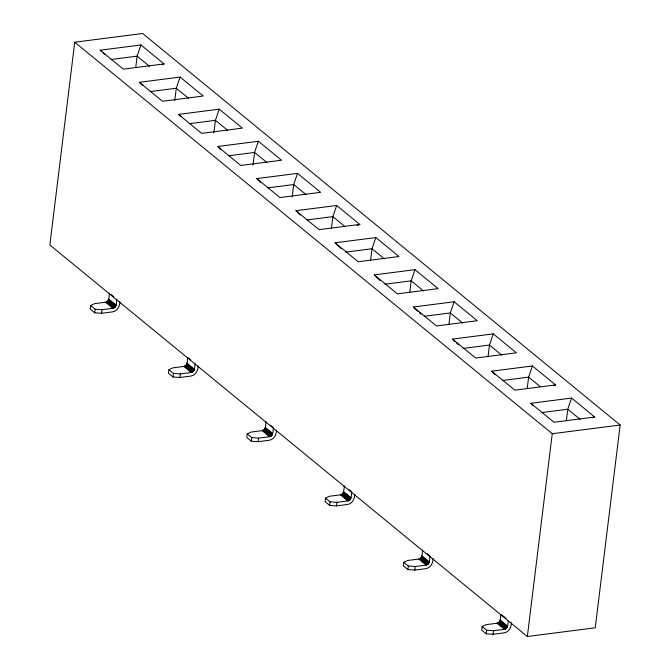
<?xml version="1.0" encoding="UTF-8"?>
<svg xmlns="http://www.w3.org/2000/svg" width="670" height="670" viewBox="0 0 670 670"><rect width="100%" height="100%" fill="white"/><g stroke="black" fill="none" stroke-linecap="round" stroke-linejoin="round"><path stroke-width="1" d="M74.747 42.21L49.848 244.986L527.349 636.5L595.253 627.79L620.152 425.014L142.651 33.5L74.747 42.21L552.247 433.725L620.152 425.014M109.411 293.175C108.908 296.048 109.654 301.466 105.626 302.237L94.621 303.644L90.626 305.52L90.19 309.096L94.713 312.798L101.58 313.284L112.585 311.877C117.317 311.19 120.039 306.215 119.838 301.734M94.713 312.798L95.148 309.23L90.626 305.52M101.58 313.284L102.024 309.716L113.021 308.3C117.057 307.53 116.304 302.12 116.806 299.247M135.725 67.544L137.124 56.146L140.935 44.974L164.058 63.926L162.14 64.739M174.744 100.684L176.277 88.239L180.088 77.075L203.203 96.028L162.467 101.254L139.343 82.301L180.088 77.075M187.709 357.378C187.206 360.251 187.952 365.669 183.923 366.431L172.919 367.847L168.924 369.723L168.488 373.291L173.011 377.001L179.878 377.486L190.883 376.071C195.615 375.393 198.337 370.409 198.144 365.937M173.011 377.001L173.446 373.433L168.924 369.723M179.878 377.486L180.322 373.91L191.319 372.503C195.355 371.733 194.602 366.314 195.104 363.442M213.898 132.777L215.422 120.34L219.232 109.168L242.356 128.129L201.611 133.355L178.496 114.394L219.232 109.168M253.042 164.879L254.575 152.442L258.385 141.27L281.509 160.231L240.765 165.457L217.641 146.495L258.385 141.27M266.007 421.572C265.504 424.445 266.25 429.864 262.221 430.634L251.216 432.041L247.222 433.917L246.786 437.493L251.309 441.203L258.176 441.681L269.181 440.274C273.913 439.587 276.635 434.612 276.442 430.132M251.309 441.203L251.753 437.627L247.222 433.917M258.176 441.681L258.62 438.113L269.616 436.698C273.653 435.935 272.908 430.517 273.402 427.644M292.195 196.98L293.72 184.543L297.539 173.371L320.654 192.323L279.918 197.549L256.794 178.597L297.539 173.371M331.474 228.043L332.873 216.636L336.683 205.472L359.807 224.425L356.926 225.639M344.305 485.775C343.802 488.648 344.556 494.066 340.519 494.837L329.523 496.244L325.528 498.12L325.084 501.688L329.606 505.398L336.482 505.883L347.479 504.468C352.211 503.79 354.933 498.807 354.74 494.334M329.606 505.398L330.05 501.83L325.528 498.12M336.482 505.883L336.918 502.307L347.914 500.9C351.951 500.13 351.206 494.711 351.7 491.839L348.743 489.41M370.619 260.144L372.017 248.738L375.837 237.565L398.952 256.526L358.216 261.752L335.092 242.791L375.837 237.565M409.772 292.237L411.171 280.839L414.981 269.667L438.105 288.628L397.36 293.854L374.245 274.893L414.981 269.667M422.603 549.969C422.108 552.842 422.854 558.261 418.817 559.031L407.821 560.447L403.826 562.314L403.382 565.89L407.913 569.601L414.78 570.078L425.777 568.671C430.517 567.984 433.23 563.009 433.038 558.529M407.913 569.601L408.348 566.024L403.826 562.314M414.78 570.078L415.216 566.51L426.221 565.095C430.249 564.333 429.504 558.914 430.006 556.041M448.917 324.339L450.324 312.94L454.134 301.768L477.249 320.721L436.513 325.947L413.39 306.994L454.134 301.768M488.07 356.44L489.469 345.042L493.279 333.869L516.403 352.822L475.658 358.048L452.543 339.095L493.279 333.869M500.783 615.144C500.524 617.849 500.766 622.597 497.115 623.234L486.119 624.641L482.124 626.517L481.688 630.085L486.211 633.795L493.078 634.281L504.075 632.865C508.815 632.187 511.528 627.204 511.336 622.731M486.211 633.795L486.646 630.227L482.124 626.517M493.078 634.281L493.514 630.705L504.518 629.298C508.161 628.669 507.919 623.912 508.178 621.216M527.223 388.541L528.622 377.135L532.432 365.962L555.556 384.923L553.629 385.727M527.349 636.5L552.247 433.725M566.368 420.634L567.766 409.236L571.585 398.064L594.7 417.025L592.783 417.829M101.698 51.649L100.199 50.2L140.935 44.974M110.969 59.496L137.124 56.146L149.452 66.255M164.058 63.926L123.314 69.152L100.199 50.2M150.122 91.597L176.277 88.239L188.605 98.356M189.267 123.699L215.422 120.34L227.75 130.449M228.42 155.8L254.575 152.442L266.903 162.55M267.565 187.893L293.72 184.543L306.056 194.652M300.453 215.045L295.947 210.698L336.683 205.472M306.718 219.995L332.873 216.636L345.201 226.753M359.807 224.425L319.062 229.651L295.947 210.698M345.862 252.096L372.017 248.738L384.354 258.846M385.016 284.197L411.171 280.839L423.499 290.947M424.169 316.29L450.324 312.94L462.652 323.049M463.313 348.392L489.469 345.042L501.796 355.15M495.448 374.823L491.688 371.197L532.432 365.962M502.467 380.493L528.622 377.135L540.179 386.615M555.556 384.923L514.811 390.149L491.688 371.197M533.094 405.467L530.841 403.29L571.585 398.064M541.611 412.594L567.766 409.236L580.103 419.345M594.7 417.025L553.964 422.251L530.841 403.29M95.148 309.23L102.024 309.716M173.446 373.433L180.322 373.91M251.753 437.627L258.62 438.113M330.05 501.83L336.918 502.307M408.348 566.024L415.216 566.51M486.646 630.227L493.514 630.705M110.885 294.39L113.85 296.818M188.446 357.981L190.665 359.798M270.446 425.216L272.665 427.033M427.041 553.613L429.261 555.43M501.646 614.775L506.084 618.418M108.691 299.029L116.086 305.101M186.989 363.232L194.384 369.296M265.286 427.427L272.682 433.498M343.584 491.629L350.988 497.693M421.882 555.824L429.286 561.895M500.18 620.026L507.584 626.09M108.59 299.532L115.985 305.595M186.888 363.735L194.283 369.798M265.186 427.929L272.581 434.001M343.484 492.132L350.879 498.195M421.782 556.326L429.185 562.398M500.08 620.529L507.483 626.592M108.406 300.026L115.801 306.098M186.704 364.229L194.099 370.292M265.002 428.432L272.405 434.495M343.3 492.626L350.703 498.689M421.597 556.829L429.001 562.892M499.904 621.023L507.299 627.087M108.146 300.503L115.55 306.575M186.453 364.706L193.848 370.77M264.75 428.901L272.146 434.972M343.048 493.103L350.444 499.167M421.346 557.298L428.741 563.37M499.644 621.5L507.039 627.564M107.828 300.947L115.223 307.019M186.126 365.15L193.521 371.214M264.424 429.344L271.827 435.416M342.722 493.547L350.125 499.611M421.028 557.742L428.423 563.813M499.326 621.944L506.721 628.008M107.451 301.341L114.846 307.413M185.749 365.544L193.144 371.607M264.047 429.738L271.451 435.81M342.345 493.941L349.748 500.004M420.643 558.144L428.046 564.207M498.949 622.338L506.344 628.401M107.024 301.676L114.428 307.748M185.322 365.879L192.726 371.942M263.628 430.081L271.023 436.145M341.926 494.276L349.321 500.339M420.224 558.479L427.619 564.542M498.522 622.673L505.917 628.736M106.572 301.944L113.967 308.007M184.87 366.147L192.273 372.21M263.168 430.341L270.571 436.405M341.466 494.544L348.869 500.607M419.772 558.738L427.167 564.81M498.07 622.941L505.465 629.004M106.103 302.137L113.498 308.2M184.401 366.331L191.796 372.394M262.699 430.534L270.094 436.597M340.997 494.728L348.392 500.792M419.294 558.931L426.698 564.994M497.592 623.125L504.996 629.189M105.626 302.237L113.021 308.3M183.923 366.431L191.319 372.503M262.221 430.634L269.616 436.698M340.519 494.837L347.914 500.9M418.817 559.031L426.221 565.095M497.115 623.234L504.518 629.298M452.543 339.095L454.796 341.273M456.295 342.722L458.556 344.899M413.39 306.994L417.904 311.349M419.403 312.798L420.902 314.247M374.245 274.893L380.25 280.697M335.092 242.791L341.105 248.595M256.794 178.597L260.555 182.223M218.395 147.224L220.648 149.402M178.496 114.394L180.749 116.572M139.343 82.301L142.35 85.199M103.205 53.098L104.704 54.555"/></g></svg>
